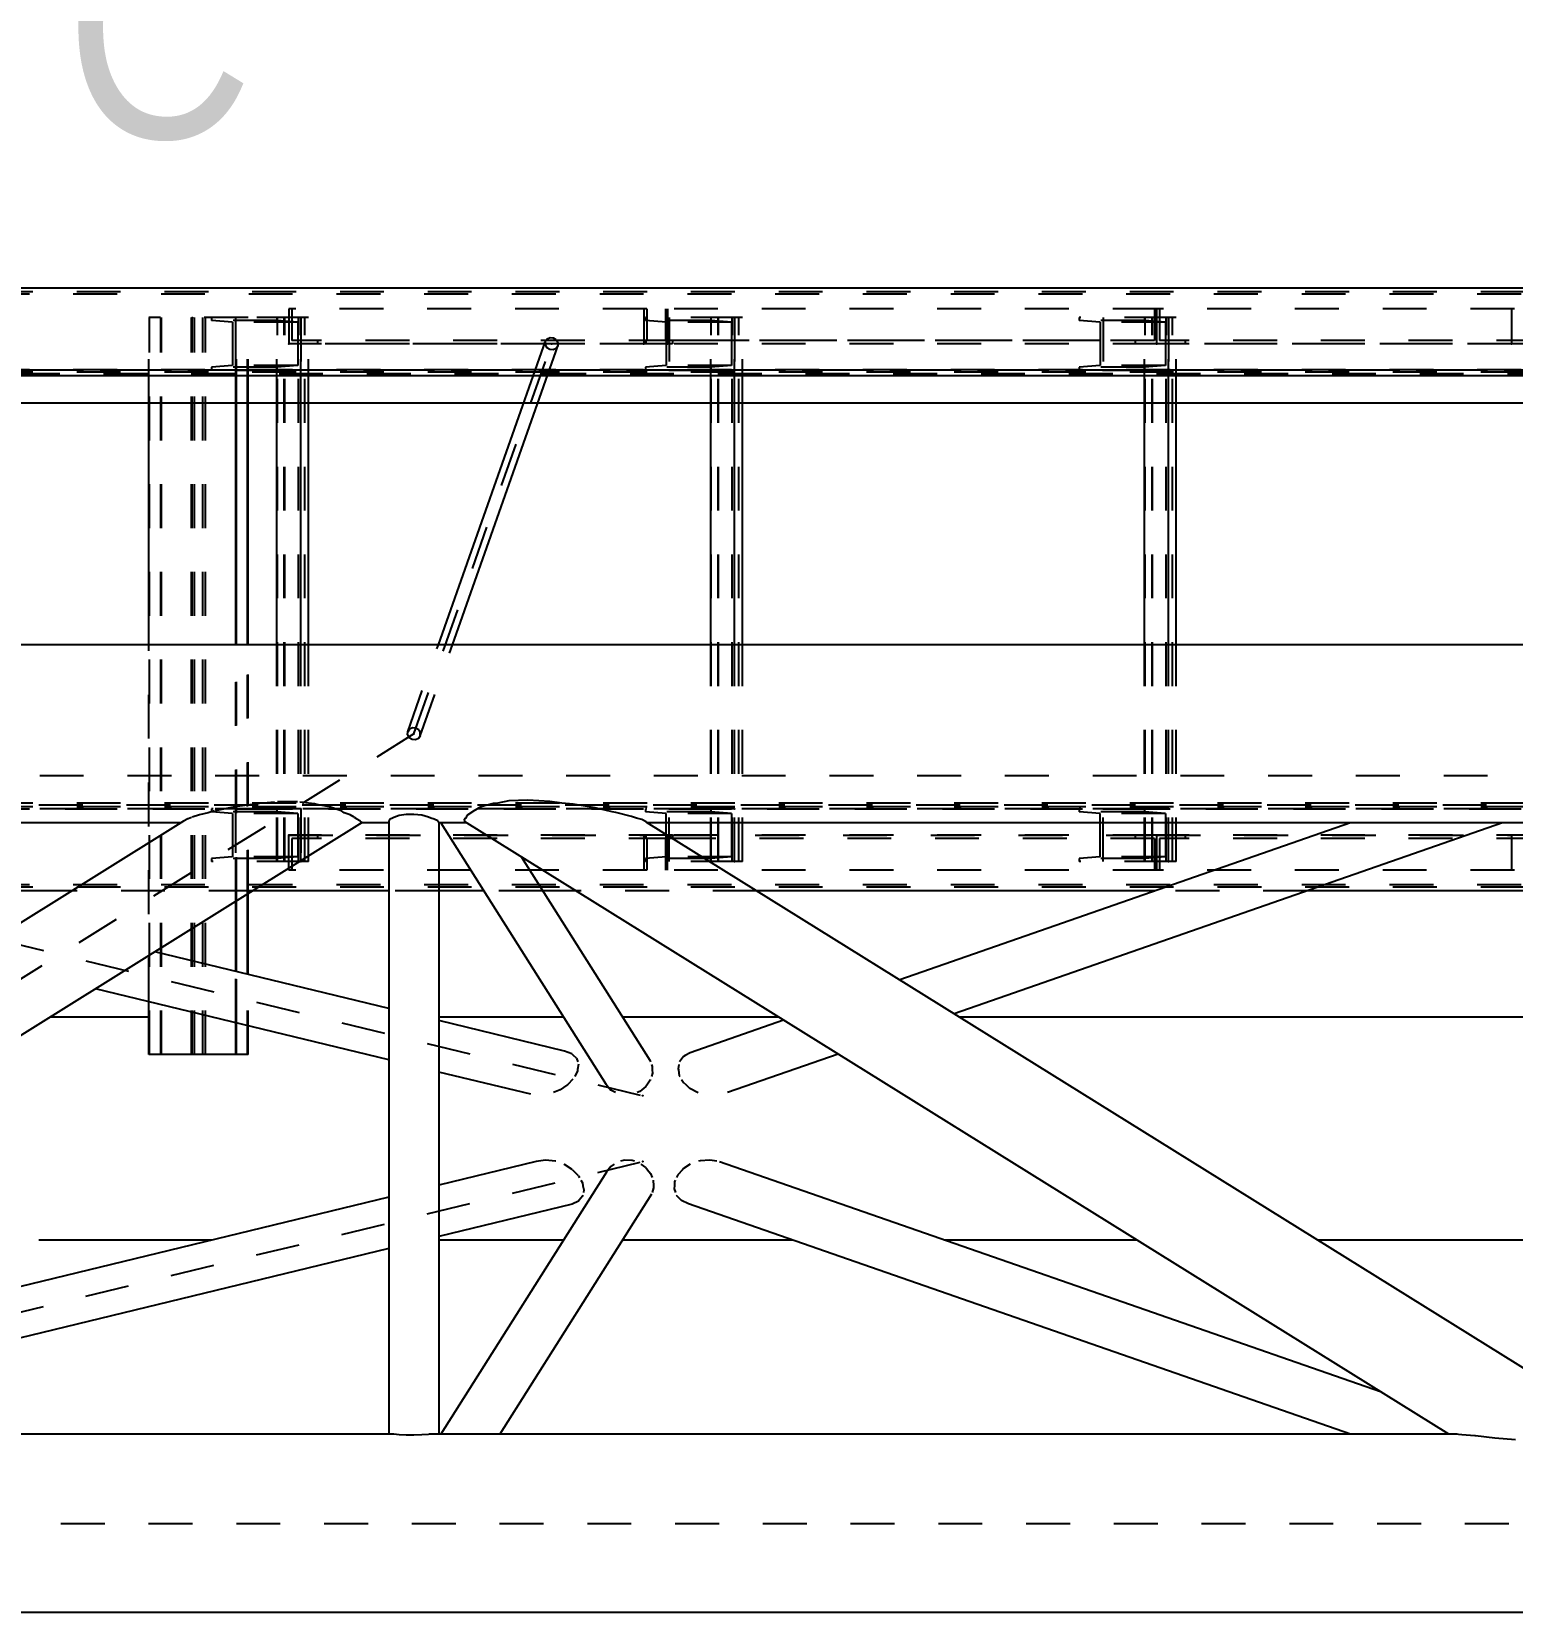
# Model space of a CAD drawing. Header units: millimetres. Extents: x 149919 to 150445, y 136651 to 136866.
# Drawn here: x 150233.233 to 150236.608, y 136823.072 to 136826.676 of the extents above; entities that cross this region are included whole.
import ezdxf

# ---------------------------------------------------------------- set-up
doc = ezdxf.new("R2010")
doc.units = ezdxf.units.MM
doc.header["$LTSCALE"] = 0.25
for name, pattern in [('CENTER', [50.8, 31.75, -6.35, 6.35, -6.35]), ('XKITLINE00', [0]), ('XKITLINE02', [4, 2, -2]), ('XKITLINE03', [6, 3, -1, 1, -1])]:
    doc.linetypes.add(name, pattern=pattern)
doc.styles.add('ARIAL', font='arial.ttf')

# ---------------------------------------------------------------- blocks, each defined once
blk = doc.blocks.new('çatıı')
at = {"color": 7, "linetype": 'XKITLINE00'}
for p, q in [((10084.2, 17571.87), (9120.36, 17571.87)), ((9234.68, 17490.57), (9258.64, 17558.48)), ((9237.86, 17490.57), (9261.43, 17557.37)), ((9256.31, 17551.87), (9120.36, 17551.87)), ((9545.36, 17551.87), (9259.49, 17551.87)), ((9254.12, 17545.67), (9126.63, 17545.67)), ((9168.7, 17490.57), (9168.7, 17545.67)), ((9188.48, 17490.57), (9188.48, 17545.67)), ((9188.63, 17490.57), (9188.63, 17545.67)), ((9191.16, 17490.57), (9191.16, 17545.67)), ((9191.31, 17490.57), (9191.31, 17545.67)), ((9197.87, 17490.57), (9197.87, 17545.67)), ((9203.31, 17490.57), (9203.31, 17545.67)), ((9205.1, 17490.57), (9205.1, 17545.67)), ((9543.17, 17545.67), (9257.3, 17545.67)), ((9296.75, 17490.57), (9296.75, 17545.67)), ((9302.19, 17490.57), (9302.19, 17545.67)), ((9303.98, 17490.57), (9303.98, 17545.67)), ((9395.64, 17490.57), (9395.64, 17545.67)), ((9401.08, 17490.57), (9401.08, 17545.67)), ((9402.87, 17490.57), (9402.87, 17545.67)), ((9151.09, 17434.47), (9138.07, 17434.47)), ((9188.48, 17416.1), (9188.48, 17432.07)), ((9188.63, 17416.06), (9188.63, 17432.16)), ((9191.16, 17415.45), (9191.16, 17433.74)), ((9191.31, 17415.41), (9191.31, 17433.83)), ((9223.41, 17434.47), (9192.34, 17434.47)), ((9245, 17434.47), (9234.81, 17434.47)), ((9265.96, 17434.47), (9258.48, 17434.47)), ((9398.06, 17434.47), (9307.25, 17434.47)), ((9512.5, 17434.47), (9432.7, 17434.47)), ((9168.7, 17397.18), (9168.7, 17409.17)), ((9188.48, 17397.18), (9188.48, 17404.38)), ((9188.63, 17397.18), (9188.63, 17404.34)), ((9188.63, 17397.18), (9168.7, 17397.18))]:
    blk.add_line(p, q, dxfattribs=at)
at = {"color": 116, "linetype": 'XKITLINE02', "true_color": 0x136734}
for p, q in [((10481.46, 17570.49), (9120.42, 17570.49)), ((10482.26, 17571.02), (9120.92, 17571.02)), ((9282.15, 17567.16), (9200.59, 17567.16)), ((9200.59, 17567.16), (9200.59, 17559.16)), ((9201.25, 17567.16), (9201.25, 17559.96)), ((9281.5, 17567.16), (9281.5, 17559.16)), ((9282.15, 17567.16), (9282.15, 17559.96)), ((9398.38, 17567.16), (9286.41, 17567.16)), ((9286.41, 17567.16), (9286.41, 17559.96)), ((9286.9, 17567.16), (9286.9, 17559.16)), ((9397.89, 17567.16), (9397.89, 17559.96)), ((9479.92, 17567.16), (9398.36, 17567.16)), ((9398.36, 17567.16), (9398.36, 17559.16)), ((9398.38, 17567.16), (9398.38, 17559.16)), ((9399.01, 17567.16), (9399.01, 17559.96)), ((9479.27, 17567.16), (9479.27, 17559.16)), ((9191.31, 17565.17), (9168.7, 17565.17)), ((9168.7, 17545.67), (9168.7, 17565.17)), ((9168.85, 17397.18), (9168.85, 17565.17)), ((9171.38, 17397.18), (9171.38, 17565.17)), ((9171.53, 17397.18), (9171.53, 17565.17)), ((9178.42, 17397.18), (9178.42, 17565.17)), ((9179.06, 17397.18), (9179.06, 17565.17)), ((9180.95, 17397.18), (9180.95, 17565.17)), ((9181.59, 17397.18), (9181.59, 17565.17)), ((9203.31, 17565.17), (9182.97, 17565.17)), ((9182.97, 17565.17), (9182.97, 17564.49)), ((9187.72, 17564.11), (9182.97, 17564.49)), ((9197.87, 17564.49), (9182.97, 17564.49)), ((9187.72, 17564.11), (9187.72, 17554.24)), ((9202.62, 17564.11), (9187.72, 17564.11)), ((9188.41, 17565.17), (9188.41, 17553.17)), ((9188.48, 17545.67), (9188.48, 17565.17)), ((9188.63, 17545.67), (9188.63, 17565.17)), ((9191.16, 17545.67), (9191.16, 17565.17)), ((9191.31, 17545.67), (9191.31, 17565.17)), ((9197.87, 17545.67), (9197.87, 17565.17)), ((9205.1, 17565.17), (9197.87, 17565.17)), ((9197.87, 17565.17), (9197.87, 17564.49)), ((9202.62, 17564.11), (9197.87, 17564.49)), ((9197.97, 17441.17), (9197.97, 17565.17)), ((9199.56, 17441.17), (9199.56, 17565.17)), ((9199.66, 17441.17), (9199.66, 17565.17)), ((9202.62, 17564.11), (9202.62, 17554.24)), ((9202.78, 17441.17), (9202.78, 17565.17)), ((9203.31, 17545.67), (9203.31, 17565.17)), ((9203.31, 17565.17), (9203.31, 17553.17)), ((9204.25, 17441.17), (9204.25, 17565.17)), ((9205.1, 17545.67), (9205.1, 17565.17)), ((9302.19, 17565.17), (9281.86, 17565.17)), ((9281.86, 17565.17), (9281.86, 17564.49)), ((9286.6, 17564.11), (9281.86, 17564.49)), ((9296.75, 17564.49), (9281.86, 17564.49)), ((9286.6, 17564.11), (9286.6, 17554.24)), ((9301.5, 17564.11), (9286.6, 17564.11)), ((9287.3, 17565.17), (9287.3, 17553.17)), ((9296.75, 17565.17), (9296.75, 17564.49)), ((9296.75, 17545.67), (9296.75, 17565.17)), ((9303.98, 17565.17), (9296.75, 17565.17)), ((9301.5, 17564.11), (9296.75, 17564.49)), ((9296.86, 17441.17), (9296.86, 17565.17)), ((9298.44, 17441.17), (9298.44, 17565.17)), ((9298.54, 17441.17), (9298.54, 17565.17)), ((9301.5, 17564.11), (9301.5, 17554.24)), ((9301.66, 17441.17), (9301.66, 17565.17)), ((9302.19, 17565.17), (9302.19, 17553.17)), ((9302.19, 17545.67), (9302.19, 17565.17)), ((9303.13, 17441.17), (9303.13, 17565.17)), ((9303.98, 17545.67), (9303.98, 17565.17)), ((9401.08, 17565.17), (9380.74, 17565.17)), ((9380.74, 17565.17), (9380.74, 17564.49)), ((9385.49, 17564.11), (9380.74, 17564.49)), ((9395.64, 17564.49), (9380.74, 17564.49)), ((9385.49, 17564.11), (9385.49, 17554.24)), ((9400.39, 17564.11), (9385.49, 17564.11)), ((9386.18, 17565.17), (9386.18, 17553.17)), ((9395.64, 17565.17), (9395.64, 17564.49)), ((9395.64, 17545.67), (9395.64, 17565.17)), ((9402.87, 17565.17), (9395.64, 17565.17)), ((9400.39, 17564.11), (9395.64, 17564.49)), ((9395.74, 17441.17), (9395.74, 17565.17)), ((9397.33, 17441.17), (9397.33, 17565.17)), ((9397.43, 17441.17), (9397.43, 17565.17)), ((9400.39, 17564.11), (9400.39, 17554.24)), ((9400.54, 17441.17), (9400.54, 17565.17)), ((9401.08, 17565.17), (9401.08, 17553.17)), ((9401.08, 17545.67), (9401.08, 17565.17)), ((9402.01, 17441.17), (9402.01, 17565.17)), ((9402.87, 17545.67), (9402.87, 17565.17)), ((9288.06, 17559.16), (9200.59, 17559.16)), ((9258.88, 17559.16), (9200.59, 17559.16)), ((9288.06, 17559.96), (9201.25, 17559.96)), ((9207.15, 17559.96), (9207.15, 17559.16)), ((9258.64, 17558.48), (9259.05, 17559.65)), ((9259.05, 17559.65), (9259.03, 17558.93)), ((9259.03, 17558.93), (9259.4, 17558.29)), ((9259.45, 17560.23), (9259.05, 17559.65)), ((9260.05, 17557.88), (9259.4, 17558.29)), ((9260.13, 17560.53), (9259.45, 17560.23)), ((9260.9, 17560.47), (9260.13, 17560.53)), ((9261.55, 17560.06), (9260.9, 17560.47)), ((9261.43, 17557.37), (9261.9, 17558.7)), ((9261.9, 17558.7), (9261.5, 17558.12)), ((9261.55, 17560.06), (9261.92, 17559.42)), ((9261.92, 17559.42), (9261.9, 17558.7)), ((9397.89, 17559.96), (9281.98, 17559.96)), ((9385.49, 17559.96), (9281.98, 17559.96)), ((9281.98, 17559.96), (9281.98, 17559.16)), ((9398.38, 17559.16), (9281.98, 17559.16)), ((9288.06, 17559.96), (9288.06, 17559.16)), ((9393.46, 17559.96), (9393.46, 17559.16)), ((9485.83, 17559.16), (9398.36, 17559.16)), ((9485.83, 17559.96), (9399.01, 17559.96)), ((9404.92, 17559.96), (9404.92, 17559.16)), ((9260.82, 17557.81), (9260.05, 17557.88)), ((9261.5, 17558.12), (9260.82, 17557.81)), ((10481.46, 17553.26), (9120.42, 17553.26)), ((10482.26, 17552.72), (9120.92, 17552.72)), ((10247.58, 17553.17), (9126.63, 17553.17)), ((10248.37, 17552.32), (9126.73, 17552.32)), ((9187.72, 17554.24), (9182.97, 17553.85)), ((9182.97, 17553.85), (9182.97, 17553.17)), ((9197.87, 17553.85), (9182.97, 17553.85)), ((9203.31, 17553.17), (9182.97, 17553.17)), ((9202.62, 17554.24), (9187.72, 17554.24)), ((9202.62, 17554.24), (9197.87, 17553.85)), ((9197.87, 17553.85), (9197.87, 17553.17)), ((9259.49, 17551.87), (9256.31, 17551.87)), ((9286.6, 17554.24), (9281.86, 17553.85)), ((9281.86, 17553.85), (9281.86, 17553.17)), ((9296.75, 17553.85), (9281.86, 17553.85)), ((9302.19, 17553.17), (9281.86, 17553.17)), ((9301.5, 17554.24), (9286.6, 17554.24)), ((9301.5, 17554.24), (9296.75, 17553.85)), ((9296.75, 17553.85), (9296.75, 17553.17)), ((9385.49, 17554.24), (9380.74, 17553.85)), ((9380.74, 17553.85), (9380.74, 17553.17)), ((9395.64, 17553.85), (9380.74, 17553.85)), ((9401.08, 17553.17), (9380.74, 17553.17)), ((9400.39, 17554.24), (9385.49, 17554.24)), ((9400.39, 17554.24), (9395.64, 17553.85)), ((9395.64, 17553.85), (9395.64, 17553.17)), ((10493.82, 17545.67), (9128.07, 17545.67)), ((9257.3, 17545.67), (9254.12, 17545.67)), ((9168.7, 17409.17), (9168.7, 17490.57)), ((9188.48, 17432.07), (9188.48, 17490.57)), ((9188.63, 17432.16), (9188.63, 17490.57)), ((9191.16, 17433.74), (9191.16, 17490.57)), ((9191.31, 17433.83), (9191.31, 17490.57)), ((9197.87, 17441.17), (9197.87, 17490.57)), ((9203.31, 17441.17), (9203.31, 17490.57)), ((9205.1, 17441.17), (9205.1, 17490.57)), ((9227.69, 17470.75), (9234.68, 17490.57)), ((9230.53, 17469.8), (9237.86, 17490.57)), ((9296.75, 17441.17), (9296.75, 17490.57)), ((9302.19, 17441.17), (9302.19, 17490.57)), ((9303.98, 17441.17), (9303.98, 17490.57)), ((9395.64, 17441.17), (9395.64, 17490.57)), ((9401.08, 17441.17), (9401.08, 17490.57)), ((9402.87, 17441.17), (9402.87, 17490.57)), ((9227.67, 17470.03), (9227.69, 17470.75)), ((9227.67, 17470.03), (9228.03, 17469.39)), ((9228.09, 17471.33), (9227.69, 17470.75)), ((9228.69, 17468.98), (9228.03, 17469.39)), ((9228.76, 17471.63), (9228.09, 17471.33)), ((9229.46, 17468.92), (9228.69, 17468.98)), ((9229.53, 17471.57), (9228.76, 17471.63)), ((9230.13, 17469.22), (9229.46, 17468.92)), ((9230.19, 17471.16), (9229.53, 17471.57)), ((9230.53, 17469.8), (9230.13, 17469.22)), ((9230.19, 17471.16), (9230.56, 17470.52)), ((9230.53, 17469.8), (9230.56, 17470.52)), ((10493.82, 17460.67), (9126.63, 17460.67)), ((10482.26, 17454.47), (9117.29, 17454.47)), ((10493.61, 17454.02), (9126.84, 17454.02)), ((10481.46, 17453.09), (9118.85, 17453.09)), ((10482.26, 17453.62), (9119.29, 17453.62)), ((10493.82, 17453.17), (9126.63, 17453.17)), ((9203.31, 17453.17), (9182.97, 17453.17)), ((9182.97, 17453.17), (9182.97, 17452.49)), ((9187.72, 17452.11), (9182.97, 17452.49)), ((9197.87, 17452.49), (9182.97, 17452.49)), ((9187.72, 17452.11), (9187.72, 17442.24)), ((9202.62, 17452.11), (9187.72, 17452.11)), ((9188.41, 17453.17), (9188.41, 17441.17)), ((9197.87, 17453.17), (9197.87, 17452.49)), ((9202.62, 17452.11), (9197.87, 17452.49)), ((9202.62, 17452.11), (9202.62, 17442.24)), ((9203.31, 17453.17), (9203.31, 17441.17)), ((9302.19, 17453.17), (9281.86, 17453.17)), ((9281.86, 17453.17), (9281.86, 17452.49)), ((9286.6, 17452.11), (9281.86, 17452.49)), ((9296.75, 17452.49), (9281.86, 17452.49)), ((9286.6, 17442.24), (9286.6, 17452.11)), ((9301.5, 17452.11), (9286.6, 17452.11)), ((9287.3, 17441.17), (9287.3, 17453.17)), ((9296.75, 17453.17), (9296.75, 17452.49)), ((9301.5, 17452.11), (9296.75, 17452.49)), ((9301.5, 17452.11), (9301.5, 17442.24)), ((9302.19, 17441.17), (9302.19, 17453.17)), ((9401.08, 17453.17), (9380.74, 17453.17)), ((9380.74, 17453.17), (9380.74, 17452.49)), ((9385.49, 17452.11), (9380.74, 17452.49)), ((9395.64, 17452.49), (9380.74, 17452.49)), ((9385.49, 17442.24), (9385.49, 17452.11)), ((9400.39, 17452.11), (9385.49, 17452.11)), ((9386.18, 17441.17), (9386.18, 17453.17)), ((9395.64, 17453.17), (9395.64, 17452.49)), ((9400.39, 17452.11), (9395.64, 17452.49)), ((9400.39, 17452.11), (9400.39, 17442.24)), ((9401.08, 17441.17), (9401.08, 17453.17)), ((9288.06, 17447.19), (9200.59, 17447.19)), ((9200.59, 17439.19), (9200.59, 17447.19)), ((9207.15, 17447.19), (9207.15, 17446.39)), ((9281.5, 17447.19), (9281.5, 17439.19)), ((9398.38, 17447.19), (9281.98, 17447.19)), ((9281.98, 17447.19), (9281.98, 17446.39)), ((9286.9, 17439.19), (9286.9, 17447.19)), ((9288.06, 17447.19), (9288.06, 17446.39)), ((9393.46, 17447.19), (9393.46, 17446.39)), ((9485.83, 17447.19), (9398.36, 17447.19)), ((9398.36, 17447.19), (9398.36, 17439.19)), ((9398.38, 17447.19), (9398.38, 17439.19)), ((9404.92, 17447.19), (9404.92, 17446.39)), ((9479.27, 17447.19), (9479.27, 17439.19)), ((9288.06, 17446.39), (9201.25, 17446.39)), ((9201.25, 17446.39), (9201.25, 17439.19)), ((9397.89, 17446.39), (9281.98, 17446.39)), ((9282.15, 17446.39), (9282.15, 17439.19)), ((9286.41, 17446.39), (9286.41, 17439.19)), ((9397.89, 17446.39), (9397.89, 17439.19)), ((9485.83, 17446.39), (9399.01, 17446.39)), ((9399.01, 17446.39), (9399.01, 17439.19)), ((9187.72, 17442.24), (9182.97, 17441.85)), ((9182.97, 17441.85), (9182.97, 17441.17)), ((9197.87, 17441.85), (9182.97, 17441.85)), ((9203.31, 17441.17), (9182.97, 17441.17)), ((9202.62, 17442.24), (9187.72, 17442.24)), ((9202.62, 17442.24), (9197.87, 17441.85)), ((9197.87, 17441.85), (9197.87, 17441.17)), ((9205.1, 17441.17), (9197.87, 17441.17)), ((9286.6, 17442.24), (9281.86, 17441.85)), ((9281.86, 17441.85), (9281.86, 17441.17)), ((9296.75, 17441.85), (9281.86, 17441.85)), ((9302.19, 17441.17), (9281.86, 17441.17)), ((9301.5, 17442.24), (9286.6, 17442.24)), ((9301.5, 17442.24), (9296.75, 17441.85)), ((9296.75, 17441.85), (9296.75, 17441.17)), ((9303.98, 17441.17), (9296.75, 17441.17)), ((9385.49, 17442.24), (9380.74, 17441.85)), ((9380.74, 17441.85), (9380.74, 17441.17)), ((9395.64, 17441.85), (9380.74, 17441.85)), ((9401.08, 17441.17), (9380.74, 17441.17)), ((9400.39, 17442.24), (9385.49, 17442.24)), ((9400.39, 17442.24), (9395.64, 17441.85)), ((9395.64, 17441.85), (9395.64, 17441.17)), ((9402.87, 17441.17), (9395.64, 17441.17)), ((10481.46, 17435.86), (9136.76, 17435.86)), ((9282.15, 17439.19), (9200.59, 17439.19)), ((9398.38, 17439.19), (9286.41, 17439.19)), ((9479.92, 17439.19), (9398.36, 17439.19)), ((10482.26, 17435.32), (9138.3, 17435.32)), ((9192.34, 17434.47), (9151.09, 17434.47)), ((9234.81, 17434.47), (9223.41, 17434.47)), ((9258.48, 17434.47), (9245, 17434.47)), ((9307.25, 17434.47), (9265.96, 17434.47)), ((9432.7, 17434.47), (9398.06, 17434.47)), ((9188.48, 17404.38), (9188.48, 17416.1)), ((9188.63, 17404.34), (9188.63, 17416.06)), ((9191.16, 17397.18), (9191.16, 17415.45)), ((9191.31, 17397.18), (9191.31, 17415.41)), ((9191.31, 17397.18), (9188.63, 17397.18))]:
    blk.add_line(p, q, dxfattribs=at)
at = {"color": 1, "linetype": 'XKITLINE03'}
for p, q in [((9178.59, 17397.18), (9178.59, 17565.17)), ((9203.31, 17441.17), (9203.31, 17565.17)), ((9302.19, 17441.17), (9302.19, 17565.17)), ((9401.08, 17441.17), (9401.08, 17565.17)), ((9281.5, 17559.16), (9200.59, 17559.16)), ((9229.11, 17470.27), (9260.48, 17559.17)), ((9398.38, 17559.16), (9286.9, 17559.16)), ((9479.27, 17559.16), (9398.36, 17559.16)), ((10493.82, 17553.17), (9129.61, 17553.17)), ((9188.41, 17553.17), (9203.31, 17553.17)), ((9287.3, 17553.17), (9302.19, 17553.17)), ((9386.18, 17553.17), (9401.08, 17553.17)), ((9129.61, 17453.17), (10493.82, 17453.17)), ((9188.41, 17453.17), (9203.31, 17453.17)), ((9287.3, 17453.17), (9302.19, 17453.17)), ((9386.18, 17453.17), (9401.08, 17453.17)), ((9200.59, 17447.19), (9281.5, 17447.19)), ((9286.9, 17447.19), (9398.38, 17447.19)), ((9398.36, 17447.19), (9479.27, 17447.19))]:
    blk.add_line(p, q, dxfattribs=at)
at = {"color": 8, "linetype": 'XKITLINE00'}
for p, q in [((10084.48, 17490.57), (9008.64, 17490.57)), ((9192.3, 17454.19), (9188.27, 17453.64)), ((9193.05, 17454.32), (9192.3, 17454.19)), ((9197.32, 17454.71), (9193.05, 17454.32)), ((9202.56, 17454.77), (9198.01, 17454.77)), ((9206.47, 17454.32), (9203.13, 17454.71)), ((9206.94, 17454.19), (9206.47, 17454.32)), ((9209.88, 17453.65), (9206.94, 17454.19)), ((9212.53, 17452.74), (9209.88, 17453.65)), ((9247.23, 17454.37), (9244.36, 17453.59)), ((9248.21, 17454.49), (9247.23, 17454.37)), ((9250.76, 17454.96), (9248.21, 17454.49)), ((9255.1, 17455.15), (9250.76, 17454.96)), ((9260.11, 17454.86), (9255.1, 17455.15)), ((9262.85, 17454.49), (9260.11, 17454.86)), ((9265.37, 17454.23), (9262.85, 17454.49)), ((9270.43, 17453.39), (9265.37, 17454.23)), ((9176.6, 17450.38), (8952.45, 17310.57)), ((9217.31, 17450.05), (8993.7, 17310.57)), ((9177.55, 17450.9), (9176.6, 17450.38)), ((9178.39, 17451.19), (9177.61, 17450.92)), ((9180.19, 17451.81), (9178.53, 17451.24)), ((9182.2, 17452.27), (9180.19, 17451.81)), ((9183.64, 17452.68), (9182.2, 17452.27)), ((9188.27, 17453.64), (9183.8, 17452.73)), ((9213.23, 17452.27), (9212.61, 17452.68)), ((9214.58, 17451.82), (9213.23, 17452.27)), ((9215.47, 17451.24), (9214.58, 17451.82)), ((9215.94, 17450.93), (9215.54, 17451.19)), ((9215.94, 17450.93), (9215.96, 17450.9)), ((9216.95, 17450.39), (9215.96, 17450.9)), ((9216.95, 17450.39), (9216.95, 17450.31)), ((9216.95, 17450.28), (9216.96, 17450.11)), ((9217.31, 17450.05), (9216.96, 17450.11)), ((9223.69, 17450.79), (9223.41, 17450.37)), ((9223.41, 17450.37), (9223.41, 17310.57)), ((9224.25, 17451.03), (9223.69, 17450.79)), ((9224.5, 17451.22), (9224.25, 17451.03)), ((9225.76, 17451.66), (9224.5, 17451.22)), ((9227.35, 17451.9), (9225.76, 17451.66)), ((9229.11, 17451.91), (9227.35, 17451.9)), ((9230.87, 17451.69), (9229.11, 17451.91)), ((9232.46, 17451.25), (9230.87, 17451.69)), ((9232.93, 17451.03), (9232.46, 17451.25)), ((9233.72, 17450.81), (9232.93, 17451.03)), ((9234.53, 17450.4), (9233.72, 17450.81)), ((9234.53, 17450.4), (9234.68, 17450.17)), ((9234.81, 17450.11), (9234.68, 17450.17)), ((9234.81, 17450.11), (9234.81, 17310.57)), ((9240.92, 17451.05), (9240.57, 17450.84)), ((9240.57, 17450.84), (9240.63, 17450.25)), ((9464.95, 17310.57), (9240.63, 17450.25)), ((9241.13, 17451.67), (9240.92, 17451.05)), ((9242.47, 17452.5), (9241.13, 17451.67)), ((9242.5, 17452.55), (9242.47, 17452.5)), ((9244.36, 17453.59), (9242.5, 17452.55)), ((9274.28, 17452.5), (9270.43, 17453.39)), ((9275.09, 17452.36), (9274.28, 17452.5)), ((9278.66, 17451.46), (9275.09, 17452.36)), ((9279.81, 17451.05), (9278.66, 17451.46)), ((9281.03, 17450.72), (9279.81, 17451.05)), ((9282.01, 17450.18), (9281.03, 17450.72)), ((9282.06, 17450.16), (9282.01, 17450.18)), ((9506.24, 17310.57), (9282.06, 17450.16)), ((9175.94, 17449.97), (9008.64, 17449.97)), ((9223.41, 17449.97), (9217.19, 17449.97)), ((9241.07, 17449.97), (9234.81, 17449.97)), ((9235.2, 17449.97), (9272.9, 17390.32)), ((9512.5, 17449.97), (9282.36, 17449.97)), ((9442.58, 17449.97), (9339.82, 17414.2)), ((9477.22, 17449.97), (9352.25, 17406.46)), ((9253.63, 17442.15), (9282.88, 17395.88)), ((9223.41, 17407.64), (9170.03, 17420.56)), ((9223.41, 17395.92), (9156.5, 17412.12)), ((9168.7, 17405.67), (9146.16, 17405.67)), ((9263.2, 17405.67), (9234.81, 17405.67)), ((9263.44, 17397.95), (9234.81, 17404.88)), ((9312.21, 17405.67), (9276.69, 17405.67)), ((9313.34, 17404.98), (9292.03, 17397.56)), ((9512.5, 17405.67), (9353.51, 17405.67)), ((9265.08, 17397.34), (9263.44, 17397.95)), ((9265.08, 17397.34), (9265.46, 17396.94)), ((9266.16, 17396.31), (9265.46, 17396.94)), ((9266.16, 17396.31), (9266.44, 17395.5)), ((9290.55, 17396.67), (9289.65, 17395.5)), ((9290.96, 17396.91), (9290.55, 17396.67)), ((9292.03, 17397.56), (9290.96, 17396.91)), ((9325.76, 17397.24), (9300.58, 17388.47)), ((9255.71, 17388.1), (9234.81, 17393.16)), ((9266.36, 17393.43), (9265.76, 17392.14)), ((9266.62, 17394.96), (9266.36, 17393.73)), ((9266.36, 17393.73), (9266.36, 17393.43)), ((9282.88, 17395.88), (9283.03, 17395.5)), ((9283.46, 17392.88), (9283.23, 17392.13)), ((9283.25, 17394.92), (9283.43, 17394.46)), ((9283.43, 17394.46), (9283.44, 17393.69)), ((9283.44, 17393.69), (9283.46, 17392.88)), ((9289.48, 17394.92), (9289.3, 17393.92)), ((9289.3, 17393.92), (9289.37, 17393.69)), ((9289.37, 17393.69), (9289.58, 17392.3)), ((9262.46, 17389.08), (9260.95, 17388.48)), ((9263.97, 17390.18), (9262.46, 17389.08)), ((9264.2, 17390.33), (9263.97, 17390.18)), ((9265.32, 17391.51), (9264.2, 17390.33)), ((9272.9, 17390.32), (9273.07, 17390.14)), ((9273.07, 17390.14), (9274.01, 17389.07)), ((9275.04, 17388.48), (9274.01, 17389.07)), ((9281.98, 17389.86), (9280.61, 17388.73)), ((9282.16, 17390.14), (9281.98, 17389.86)), ((9282.97, 17391.28), (9282.16, 17390.14)), ((9283.04, 17391.5), (9282.97, 17391.28)), ((9289.58, 17392.3), (9289.68, 17392.13)), ((9290.08, 17391.5), (9290.53, 17390.75)), ((9291.26, 17390.14), (9290.53, 17390.75)), ((9292, 17389.41), (9291.26, 17390.14)), ((9293.9, 17388.43), (9292, 17389.41)), ((9280.61, 17388.73), (9280.02, 17388.48)), ((9256.93, 17372.74), (9234.81, 17367.39)), ((9259.09, 17373.06), (9256.93, 17372.74)), ((9261.34, 17372.84), (9259.09, 17373.06)), ((9261.41, 17372.81), (9261.34, 17372.84)), ((9263.45, 17372.1), (9263.33, 17372.15)), ((9265.2, 17370.93), (9263.45, 17372.1)), ((9265.2, 17370.93), (9265.32, 17370.79)), ((9266.65, 17369.48), (9265.32, 17370.79)), ((9273.38, 17370.84), (9272.97, 17370.3)), ((9273.98, 17371.63), (9273.38, 17370.84)), ((9274.76, 17372.16), (9273.98, 17371.63)), ((9277.07, 17373.06), (9276.19, 17372.82)), ((9278.83, 17373.01), (9277.07, 17373.06)), ((9279.39, 17372.82), (9278.83, 17373.01)), ((9281.96, 17371.38), (9280.89, 17372.16)), ((9281.96, 17371.38), (9282.36, 17370.84)), ((9282.36, 17370.84), (9283.03, 17370)), ((9290.29, 17370.84), (9289.24, 17369.74)), ((9290.55, 17371.16), (9290.29, 17370.84)), ((9292.07, 17372.16), (9290.55, 17371.16)), ((9294.34, 17372.95), (9293.93, 17372.82)), ((9296.58, 17373.1), (9294.34, 17372.95)), ((9298.16, 17372.82), (9296.58, 17373.1)), ((9449.39, 17320.26), (9298.77, 17372.71)), ((9272.97, 17370.3), (9235.22, 17310.57)), ((9266.65, 17369.48), (9266.85, 17369.11)), ((9267.18, 17368.49), (9267.51, 17367.87)), ((9267.51, 17367.87), (9267.57, 17367.21)), ((9267.57, 17367.21), (9267.84, 17366.28)), ((9283.03, 17370), (9283.37, 17369.11)), ((9283.61, 17368.5), (9283.64, 17368.42)), ((9283.64, 17368.42), (9283.68, 17367.26)), ((9283.68, 17367.26), (9283.71, 17366.79)), ((9288.52, 17367.26), (9288.42, 17366.53)), ((9288.53, 17368.14), (9288.52, 17367.26)), ((9288.68, 17368.5), (9288.53, 17368.14)), ((9289.24, 17369.74), (9288.96, 17369.11)), ((9223.41, 17364.63), (9000.17, 17310.57)), ((9283.26, 17365.31), (9248.66, 17310.57)), ((9266.59, 17363.73), (9265.14, 17363.01)), ((9266.76, 17363.96), (9266.59, 17363.73)), ((9267.55, 17364.86), (9266.76, 17363.96)), ((9267.6, 17365.12), (9267.55, 17364.86)), ((9267.84, 17366.28), (9267.72, 17365.68)), ((9283.71, 17366.79), (9283.38, 17365.69)), ((9288.42, 17366.53), (9288.71, 17365.69)), ((9288.9, 17365.13), (9288.91, 17365.08)), ((9288.91, 17365.08), (9289.97, 17364)), ((9289.97, 17364), (9290.06, 17363.9)), ((9291.66, 17363.12), (9290.06, 17363.9)), ((9265.14, 17363.01), (9234.81, 17355.67)), ((9442.58, 17310.57), (9291.66, 17363.12)), ((9223.41, 17352.91), (9048.57, 17310.57)), ((9183.13, 17354.87), (9143.61, 17354.87)), ((9263.22, 17354.87), (9234.81, 17354.87)), ((9315.35, 17354.87), (9276.67, 17354.87)), ((9393.8, 17354.87), (9349.99, 17354.87)), ((9512.5, 17354.87), (9435.1, 17354.87)), ((9224.5, 17310.57), (9008.64, 17310.57)), ((9224.24, 17310.62), (9223.96, 17310.59)), ((9224.5, 17310.57), (9224.24, 17310.62)), ((9225.76, 17310.45), (9224.5, 17310.57)), ((9227.35, 17310.39), (9225.76, 17310.45)), ((9229.11, 17310.39), (9227.35, 17310.39)), ((9230.87, 17310.45), (9229.11, 17310.39)), ((9232.46, 17310.56), (9230.87, 17310.45)), ((9232.93, 17310.62), (9232.46, 17310.56)), ((9466.85, 17310.57), (9232.55, 17310.57)), ((9232.89, 17310.59), (9232.74, 17310.6)), ((9233.37, 17310.59), (9232.93, 17310.62)), ((9466.43, 17310.62), (9466.07, 17310.59)), ((9467.92, 17310.46), (9466.43, 17310.62)), ((9470.89, 17310.25), (9467.92, 17310.46)), ((9471.09, 17310.21), (9470.89, 17310.25)), ((9475.46, 17309.7), (9471.09, 17310.21)), ((9480.18, 17309.32), (9475.46, 17309.7)), ((10053.45, 17269.97), (9008.64, 17269.97))]:
    blk.add_line(p, q, dxfattribs=at)
at = {"color": 8, "linetype": 'CENTER'}
for p, q in [((9229.11, 17470.27), (8940.53, 17290.27)), ((8940.53, 17470.27), (9281.26, 17387.77)), ((8940.53, 17290.27), (9281.26, 17372.77)), ((9008.64, 17290.27), (10454.11, 17290.27))]:
    blk.add_line(p, q, dxfattribs=at)
at = {"color": 1, "linetype": 'XKITLINE00'}
for centre in [(9178.59, 17565.17), (9203.31, 17565.17), (9302.19, 17565.17), (9401.08, 17565.17), (9200.59, 17559.16), (9260.48, 17559.17), (9281.5, 17559.16), (9286.9, 17559.16), (9398.36, 17559.16), (9398.38, 17559.16), (9479.27, 17559.16), (9188.41, 17553.17), (9203.31, 17553.17), (9287.3, 17553.17), (9302.19, 17553.17), (9386.18, 17553.17), (9401.08, 17553.17), (9229.11, 17470.27), (9188.41, 17453.17), (9203.31, 17453.17), (9287.3, 17453.17), (9302.19, 17453.17), (9386.18, 17453.17), (9401.08, 17453.17), (9200.59, 17447.19), (9281.5, 17447.19), (9286.9, 17447.19), (9398.36, 17447.19), (9398.38, 17447.19), (9479.27, 17447.19), (9203.31, 17441.17), (9302.19, 17441.17), (9401.08, 17441.17), (9178.59, 17397.18)]:
    blk.add_circle(centre, 0.05, dxfattribs=at)
at = {"color": 8, "linetype": 'XKITLINE00'}
for centre in [(9229.11, 17470.27), (9281.26, 17387.77), (9281.26, 17372.77)]:
    blk.add_circle(centre, 0.05, dxfattribs=at)
at = {"color": 116, "true_color": 0x136734, "style": 'ARIAL', "width": 0.85}
blk.add_text('C', height=50, dxfattribs=at).set_placement((9149.61, 17606.1))

msp = doc.modelspace()

# ---------------------------------------------------------------- block references
at = {"xscale": 0.009999943142843078, "yscale": 0.009999943142843078, "zscale": 0.009999943142843078}
msp.add_blockref('çatıı', (150141.8141, 136650.3731), dxfattribs=at)

doc.saveas('drawing.dxf')
